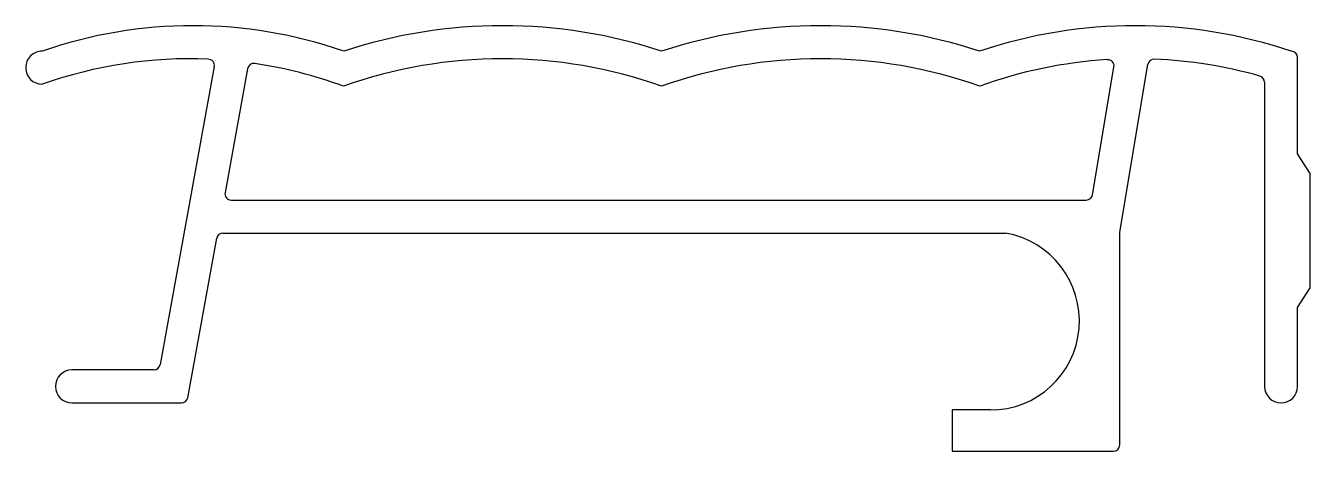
# Model space of a CAD drawing. Extents: x 444.5 to 495, y 31.3 to 48.1.
import ezdxf

# ---------------------------------------------------------------- set-up
doc = ezdxf.new("R2010")
doc.units = 0
doc.header["$LTSCALE"] = 3
doc.linetypes.add('CENTER', pattern=[1.25, 0.8, -0.15, 0.15, -0.15])
doc.layers.add('EKSEN', color=1, linetype='CENTER')

msp = doc.modelspace()

# ---------------------------------------------------------------- linework, layer by layer
at = {"layer": 'EKSEN', "color": 0, "linetype": 'BYBLOCK'}
for p, q in [((451.932, 46.461), (449.8, 34.751)), ((487.527, 39.954), (488.633, 46.544)), ((494.517, 43.032), (494.517, 46.818)), ((453.239, 46.381), (452.353, 41.515)), ((486.457, 41.428), (487.298, 46.443)), ((493.217, 45.848), (493.217, 33.896)), ((495.017, 42.264), (494.517, 43.032)), ((495.017, 37.766), (495.017, 42.264)), ((452.599, 41.22), (486.21, 41.22)), ((452.271, 39.92), (483.032, 39.92)), ((487.527, 31.596), (487.527, 39.954)), ((450.885, 33.451), (452.025, 39.715)), ((494.517, 36.999), (495.017, 37.766)), ((494.517, 33.896), (494.517, 36.999)), ((449.554, 34.546), (446.337, 34.546)), ((446.337, 33.246), (450.639, 33.246)), ((480.941, 32.97), (480.941, 31.346)), ((482.441, 32.97), (480.941, 32.97)), ((480.941, 31.346), (487.277, 31.346))]:
    msp.add_line(p, q, dxfattribs=at)
for centre, radius, start, end in [((451.092, 30.017), 18.053, 70.8385, 109.1582), ((463.267, 28.038), 20.031, 71.8178, 108.1789), ((475.767, 28.038), 20.031, 71.8178, 108.1789), ((488.142, 28.811), 19.258, 71.4532, 108.5435), ((445.167, 46.42), 0.65, 89.9984, 180), ((494.267, 46.818), 0.25, 360, 89.9984), ((450.982, 29.367), 17.403, 87.6471, 109.5194), ((451.686, 46.505), 0.25, 349.6801, 87.6471), ((453.485, 46.336), 0.25, 81.6093, 169.6801), ((450.982, 29.367), 17.403, 69.7381, 81.6093), ((463.267, 28.038), 18.731, 70.5069, 109.5167), ((475.767, 28.038), 18.731, 70.4916, 109.4899), ((488.142, 28.811), 17.958, 93.5299, 109.9249), ((487.052, 46.485), 0.25, 350.4756, 93.5299), ((488.88, 46.503), 0.25, 87.6116, 170.4756), ((488.142, 28.811), 17.958, 74.1865, 87.6116), ((445.167, 46.42), 0.65, 180, 269.9984), ((492.967, 45.848), 0.25, 360, 74.1865), ((452.599, 41.47), 0.25, 169.6801, 269.9988), ((486.21, 41.47), 0.25, 269.9988, 350.4756), ((452.271, 39.67), 0.25, 89.9988, 169.6801), ((482.441, 36.47), 3.5, 270, 80.2824), ((446.337, 33.896), 0.65, 90, 180), ((449.554, 34.796), 0.25, 270, 349.6801), ((446.337, 33.896), 0.65, 180, 270), ((493.867, 33.896), 0.65, 180, 270), ((493.867, 33.896), 0.65, 270, 0), ((450.639, 33.496), 0.25, 270, 349.6801), ((487.277, 31.596), 0.25, 270, 0)]:
    msp.add_arc(centre, radius, start, end, dxfattribs=at)

doc.saveas('drawing.dxf')
